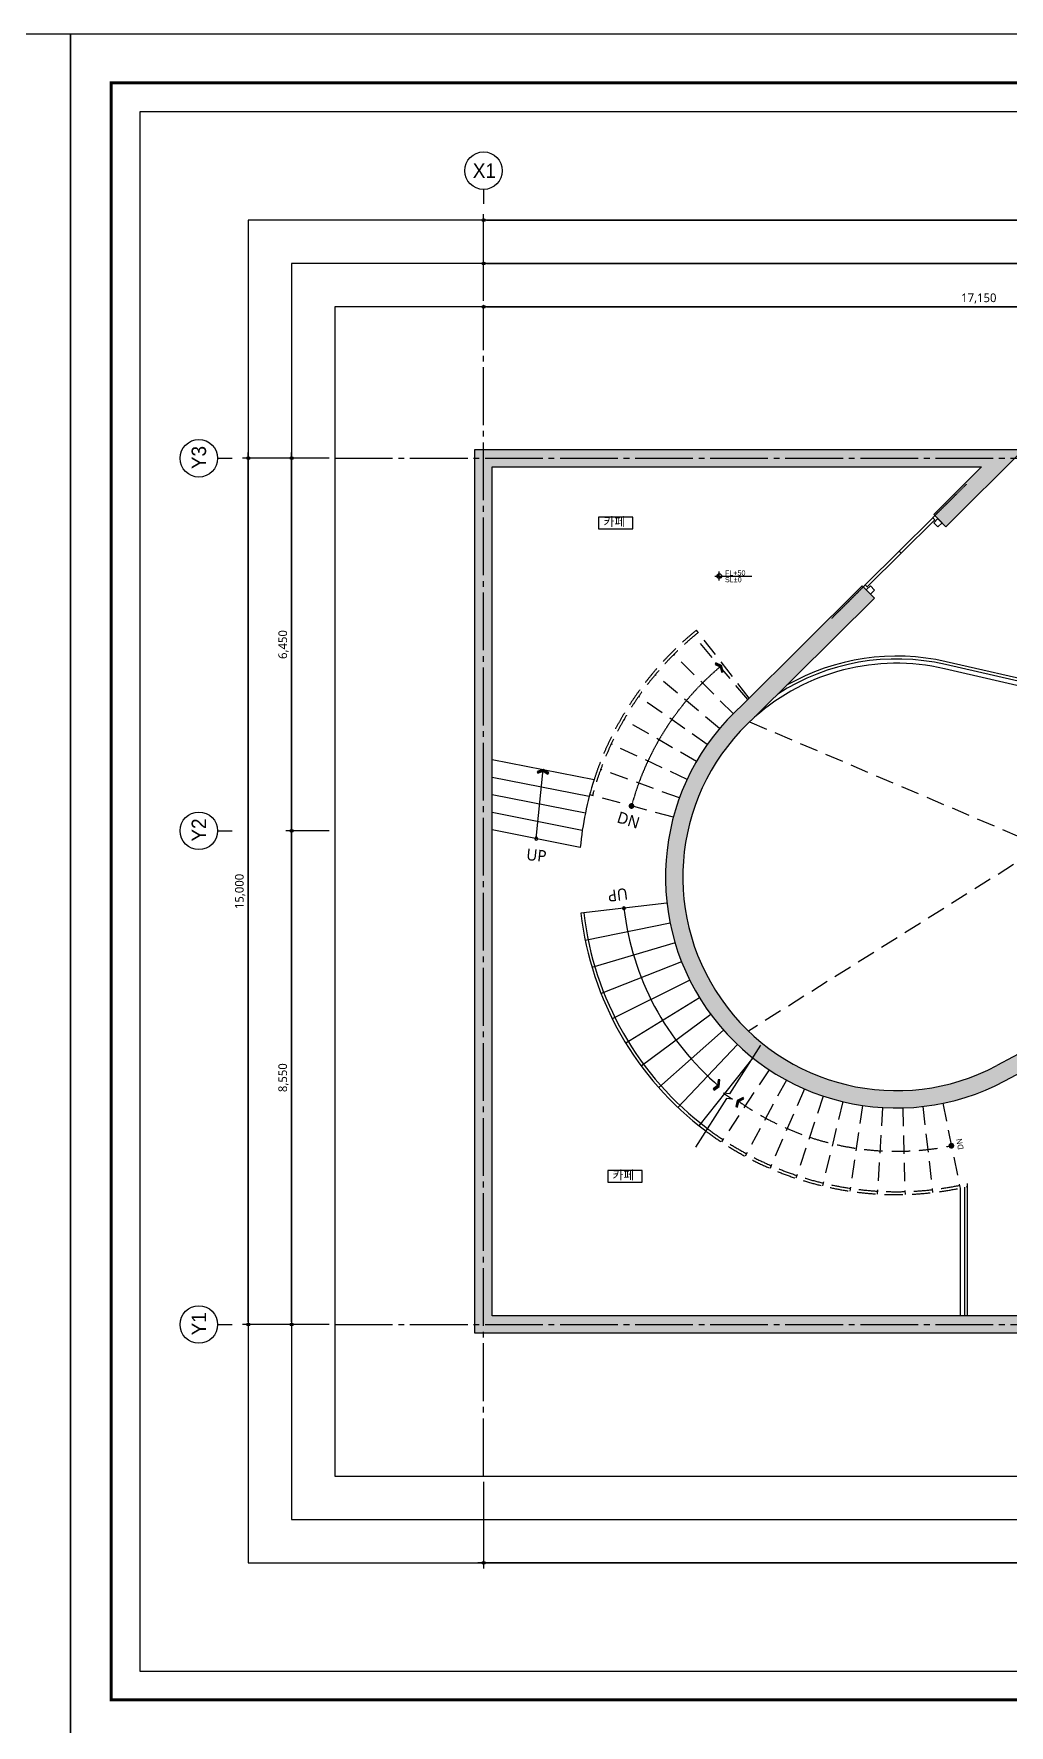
# Model space of a CAD drawing. Header units: millimetres. Extents: x 2135 to 254135, y 1035 to 90135.
# Drawn here: x 85497 to 102386, y 60848 to 90135 of the extents above; entities that cross this region are included whole.
import ezdxf
from ezdxf.enums import TextEntityAlignment as Align

# ---------------------------------------------------------------- set-up
doc = ezdxf.new("R2010")
doc.units = ezdxf.units.MM
for name, pattern in [('CEN3', [26, 20, -2, 2, -2]), ('CENTER2', [28.575, 19.05, -3.175, 3.175, -3.175]), ('HIDDEN2', [4.7625, 3.175, -1.5875]), ('IMPORT-DASHED2 _10_', [3.25, 2, -1.25])]:
    doc.linetypes.add(name, pattern=pattern)
doc.layers.get('Defpoints').update_dxf_attribs({"color": 157})
for name, color, linetype in [('A-01-CNTL', 1, 'CENTER2'), ('A-01-OPEN', 1, 'HIDDEN2'), ('A-02-WALL', 2, 'Continuous'), ('A-03-TEXT', 3, 'Continuous'), ('A-05-ELEV', 5, 'Continuous'), ('A-07-DIM', 7, 'Continuous'), ('A-07-SYM', 7, 'Continuous'), ('A-08-HIDD', 252, 'HIDDEN2'), ('A-251-HACH', 253, 'Continuous'), ('A-TEXT-NOTE', 7, 'Continuous'), ('A-TXT1', 3, 'Continuous'), ('DIM_TED.A', 7, 'Continuous'), ('Dor', 4, 'Continuous'), ('ETC', 8, 'Continuous'), ('form_TED.A', 40, 'Continuous'), ('shadow', 251, 'HIDDEN2'), ('WA2(가벽)_TED.A', 7, 'Continuous'), ('입면선', 4, 'Continuous'), ('현황레벨P', 7, 'Continuous')]:
    doc.layers.add(name, color=color, linetype=linetype)
doc.styles.add('TEXT', font='malgun.ttf')
doc.styles.add('돋움', font='')
doc.styles.add('맑은고딕', font='malgun.ttf')
doc.styles.get('돋움').set_extended_font_data('Dotum')
doc.dimstyles.new('HR-100', dxfattribs={"dimscale": 120, "dimtxt": 3, "dimasz": 1, "dimexe": 2, "dimexo": 2, "dimgap": 1, "dimtad": 1, "dimdec": 0, "dimdsep": 46, "dimlunit": 6, "dimtxsty": '맑은고딕', "dimblk": 'DIMDOT', "dimcen": 2.5, "dimdle": 1.5, "dimclrd": 7, "dimclrt": 3, "dimadec": 0, "dimazin": 0, "dimtfac": 1, "dimtdec": 0, "dimtix": 1, "dimtmove": 2, "dimatfit": 3, "dimfxl": 1, "dimtvp": 1, "dimtolj": 1, "dimtzin": 0, "dimlwd": -1, "dimarcsym": 0})

# ---------------------------------------------------------------- blocks, each defined once
blk = doc.blocks.new('Arrow')
h = blk.add_hatch(color=256)
h.dxf.hatch_style = 1
h.paths.add_polyline_path([(-0.338, -0.158), (-0.296, -0.248), (0, -0.11), (0.296, -0.248), (0.338, -0.158), (0, 0)])
blk.add_lwpolyline([(-0.338, -0.158), (-0.296, -0.248), (0, -0.11), (0.296, -0.248), (0.338, -0.158), (0, 0)], close=True)
blk = doc.blocks.new('자동문')
at = {"layer": 'Dor', "linetype": 'IMPORT-DASHED2 _10_', "lineweight": -3}
for p, q in [((227962, 26777), (227962, 27602)), ((227962, 25127), (227962, 24302))]:
    blk.add_line(p, q, dxfattribs=at)
at = {"layer": 'Dor', "lineweight": -3}
for p, q in [((228011, 26777), (227962, 26777)), ((228136, 26827), (228036, 26827)), ((228011, 25127), (227962, 25127))]:
    blk.add_line(p, q, dxfattribs=at)
for points in [[(227961, 25128), (227961, 25952), (227961, 26777)], [(228011, 25128), (228011, 25952), (227961, 25952), (228011, 25952), (228011, 26777)], [(228036, 26828), (228036, 26727), (228136, 26727), (228136, 26828), (228036, 26828)], [(228136, 25078), (228136, 25177), (228037, 25177), (228037, 25078), (228136, 25078)]]:
    blk.add_lwpolyline(points, dxfattribs=at)
for centre, start, end in [((227962, 26777), 90, 180), ((228011, 26777), 0, 90), ((227962, 25128), 180, 270), ((228011, 25128), 270, 0)]:
    blk.add_arc(centre, 0.5, start, end, dxfattribs=at)
blk = doc.blocks.new('FORM_TED.A')
at = {"layer": 'Defpoints', "color": 143, "ltscale": 100, "true_color": 0x7aafdf}
for points in [[(12, 13.5), (355, 13.5), (355, 283.5), (12, 283.5)], [(30.75, 32.25), (336.25, 32.25), (336.25, 264.75), (30.75, 264.75)], [(38.25, 39.75), (328.75, 39.75), (328.75, 257.25), (38.25, 257.25)], [(45.75, 47.25), (321.25, 47.25), (321.25, 249.75), (45.75, 249.75)]]:
    blk.add_lwpolyline(points, close=True, dxfattribs=at)
at = {"layer": 'form_TED.A', "ltscale": 30}
blk.add_lwpolyline([(420, 0), (0, 0), (0, 297), (420, 297)], close=True, dxfattribs=at)
at = {"layer": 'form_TED.A', "ltscale": 30, "const_width": 0.5}
blk.add_lwpolyline([(407, 8.5), (7, 8.5), (7, 288.5), (407, 288.5)], close=True, dxfattribs=at)
blk = doc.blocks.new('DIMDOT')
blk.add_line((-2, 0), (2, 0))
blk.add_circle((0, 0), 0.5)
blk = doc.blocks.new('*D204')
at = {"layer": 'A-07-DIM', "color": 0, "lineweight": -2, "ltscale": 50, "transparency": 16777216}
for p, q in [((93285, 85510), (93285, 86260)), ((113985, 85510), (113985, 86260))]:
    blk.add_line(p, q, dxfattribs=at)
at = {"layer": 'A-07-DIM', "color": 7, "ltscale": 50, "transparency": 16777216}
blk.add_line((93335, 86160), (113935, 86160), dxfattribs=at)
at = {"layer": 'Defpoints', "color": 0, "ltscale": 50, "transparency": 16777216}
for p in [(113985, 86160), (93285, 85410, 0), (113985, 85410, 0)]:
    blk.add_point(p, dxfattribs=at)
at = {"layer": 'A-07-DIM', "color": 7, "ltscale": 50, "transparency": 16777216, "xscale": 50, "yscale": 50, "zscale": 50, "rotation": 180}
blk.add_blockref('DIMDOT', (93285, 86160), dxfattribs=at)
at = {"layer": 'A-07-DIM', "color": 7, "ltscale": 50, "transparency": 16777216, "xscale": 50, "yscale": 50, "zscale": 50}
blk.add_blockref('DIMDOT', (113985, 86160), dxfattribs=at)
at = {"layer": 'A-07-DIM', "color": 3, "ltscale": 50, "transparency": 16777216, "insert": (103635, 86300), "char_height": 150, "attachment_point": 5, "style": '맑은고딕'}
blk.add_mtext('\\A1;20,700', dxfattribs=at)
blk = doc.blocks.new('*D205')
at = {"layer": 'A-07-DIM', "color": 0, "lineweight": -2, "ltscale": 50, "transparency": 16777216}
for p, q in [((93285, 85510), (93285, 87010)), ((115685, 85510), (115685, 87010))]:
    blk.add_line(p, q, dxfattribs=at)
at = {"layer": 'A-07-DIM', "color": 7, "ltscale": 50, "transparency": 16777216}
blk.add_line((93335, 86910), (115635, 86910), dxfattribs=at)
at = {"layer": 'Defpoints', "color": 0, "ltscale": 50, "transparency": 16777216}
for p in [(115685, 86910), (93285, 85410, 0), (115685, 85410, 0)]:
    blk.add_point(p, dxfattribs=at)
at = {"layer": 'A-07-DIM', "color": 7, "ltscale": 50, "transparency": 16777216, "xscale": 50, "yscale": 50, "zscale": 50, "rotation": 180}
blk.add_blockref('DIMDOT', (93285, 86910), dxfattribs=at)
at = {"layer": 'A-07-DIM', "color": 7, "ltscale": 50, "transparency": 16777216, "xscale": 50, "yscale": 50, "zscale": 50}
blk.add_blockref('DIMDOT', (115685, 86910), dxfattribs=at)
at = {"layer": 'A-07-DIM', "color": 3, "ltscale": 50, "transparency": 16777216, "insert": (104485, 87050), "char_height": 150, "attachment_point": 5, "style": '맑은고딕'}
blk.add_mtext('\\A1;22,400', dxfattribs=at)
blk = doc.blocks.new('*D206')
at = {"layer": 'A-07-DIM', "color": 0, "lineweight": -2, "ltscale": 50, "transparency": 16777216}
for p, q in [((90610, 82785), (89110, 82785)), ((90610, 67785), (89110, 67785))]:
    blk.add_line(p, q, dxfattribs=at)
at = {"layer": 'A-07-DIM', "color": 7, "ltscale": 50, "transparency": 16777216}
blk.add_line((89210, 67835), (89210, 82735), dxfattribs=at)
at = {"layer": 'Defpoints', "color": 0, "ltscale": 50, "transparency": 16777216}
for p in [(89210, 82785), (90710, 82785, 0), (90710, 67785, 0)]:
    blk.add_point(p, dxfattribs=at)
at = {"layer": 'A-07-DIM', "color": 7, "ltscale": 50, "transparency": 16777216, "xscale": 50, "yscale": 50, "zscale": 50}
for p, rotation in [((89210, 82785), 90), ((89210, 67785), 270)]:
    blk.add_blockref('DIMDOT', p, dxfattribs=dict(at, rotation=rotation))
at = {"layer": 'A-07-DIM', "color": 3, "ltscale": 50, "transparency": 16777216, "insert": (89069, 75285), "char_height": 150, "attachment_point": 5, "rotation": 90, "style": '맑은고딕'}
blk.add_mtext('\\A1;15,000', dxfattribs=at)
blk = doc.blocks.new('*D207')
at = {"layer": 'A-07-DIM', "color": 0, "lineweight": -2, "ltscale": 50, "transparency": 16777216}
for p, q in [((90610, 76335), (89860, 76335)), ((90610, 67785), (89860, 67785))]:
    blk.add_line(p, q, dxfattribs=at)
at = {"layer": 'A-07-DIM', "color": 7, "ltscale": 50, "transparency": 16777216}
blk.add_line((89960, 67835), (89960, 76285), dxfattribs=at)
at = {"layer": 'Defpoints', "color": 0, "ltscale": 50, "transparency": 16777216}
for p in [(89960, 76335), (90710, 76335, 0), (90710, 67785, 0)]:
    blk.add_point(p, dxfattribs=at)
at = {"layer": 'A-07-DIM', "color": 7, "ltscale": 50, "transparency": 16777216, "xscale": 50, "yscale": 50, "zscale": 50}
for p, rotation in [((89960, 76335), 90), ((89960, 67785), 270)]:
    blk.add_blockref('DIMDOT', p, dxfattribs=dict(at, rotation=rotation))
at = {"layer": 'A-07-DIM', "color": 3, "ltscale": 50, "transparency": 16777216, "insert": (89820, 72060), "char_height": 150, "attachment_point": 5, "rotation": 90, "style": '맑은고딕'}
blk.add_mtext('\\A1;8,550', dxfattribs=at)
blk = doc.blocks.new('*D208')
at = {"layer": 'A-07-DIM', "color": 0, "lineweight": -2, "ltscale": 50, "transparency": 16777216}
for p, q in [((90610, 82785), (89860, 82785)), ((90610, 76335), (89860, 76335))]:
    blk.add_line(p, q, dxfattribs=at)
at = {"layer": 'A-07-DIM', "color": 7, "ltscale": 50, "transparency": 16777216}
blk.add_line((89960, 76385), (89960, 82735), dxfattribs=at)
at = {"layer": 'Defpoints', "color": 0, "ltscale": 50, "transparency": 16777216}
for p in [(89960, 82785), (90710, 82785, 0), (90710, 76335, 0)]:
    blk.add_point(p, dxfattribs=at)
at = {"layer": 'A-07-DIM', "color": 7, "ltscale": 50, "transparency": 16777216, "xscale": 50, "yscale": 50, "zscale": 50}
for p, rotation in [((89960, 82785), 90), ((89960, 76335), 270)]:
    blk.add_blockref('DIMDOT', p, dxfattribs=dict(at, rotation=rotation))
at = {"layer": 'A-07-DIM', "color": 3, "ltscale": 50, "transparency": 16777216, "insert": (89820, 79560), "char_height": 150, "attachment_point": 5, "rotation": 90, "style": '맑은고딕'}
blk.add_mtext('\\A1;6,450', dxfattribs=at)
blk = doc.blocks.new('*D212')
at = {"layer": 'A-07-DIM', "color": 0, "lineweight": -2, "ltscale": 50, "transparency": 16777216}
for p, q in [((93285, 65060), (93285, 63560)), ((115685, 65060), (115685, 63560))]:
    blk.add_line(p, q, dxfattribs=at)
at = {"layer": 'A-07-DIM', "color": 7, "ltscale": 50, "transparency": 16777216}
blk.add_line((115635, 63660), (93335, 63660), dxfattribs=at)
at = {"layer": 'Defpoints', "color": 0, "ltscale": 50, "transparency": 16777216}
for p in [(93285, 65160), (115685, 65160, 0), (93285, 63660)]:
    blk.add_point(p, dxfattribs=at)
at = {"layer": 'A-07-DIM', "color": 7, "ltscale": 50, "transparency": 16777216, "xscale": 50, "yscale": 50, "zscale": 50, "rotation": 180}
blk.add_blockref('DIMDOT', (93285, 63660), dxfattribs=at)
at = {"layer": 'A-07-DIM', "color": 7, "ltscale": 50, "transparency": 16777216, "xscale": 50, "yscale": 50, "zscale": 50}
blk.add_blockref('DIMDOT', (115685, 63660), dxfattribs=at)
at = {"layer": 'A-07-DIM', "color": 3, "ltscale": 50, "transparency": 16777216, "insert": (104485, 63800), "char_height": 150, "attachment_point": 5, "style": '맑은고딕'}
blk.add_mtext('\\A1;22,400', dxfattribs=at)
blk = doc.blocks.new('CA002')
at = {"layer": '현황레벨P'}
h = blk.add_hatch(color=256, dxfattribs=at)
h.paths.add_polyline_path([(-0.15, 0.32, 0.414214), (-0.32, -0.15), (0, 0)])
h.paths.add_polyline_path([(0.32, 0.15), (0, 0), (0.15, -0.32, 0.414214)])
for p, q in [((-0.64, -0.3), (4.51, 2.15)), ((0.3, -0.64), (-0.3, 0.64))]:
    blk.add_line(p, q, dxfattribs=at)
blk.add_circle((0, 0), 0.354, dxfattribs=at)
blk = doc.blocks.new('*D342')
at = {"layer": 'A-07-DIM', "color": 7, "ltscale": 50, "transparency": 16777216}
blk.add_line((93335, 85410), (110385, 85410), dxfattribs=at)
at = {"layer": 'Defpoints', "color": 0, "ltscale": 50, "transparency": 16777216}
for p in [(93285, 85410), (110435, 85410), (110435, 85410)]:
    blk.add_point(p, dxfattribs=at)
at = {"layer": 'A-07-DIM', "color": 7, "ltscale": 50, "transparency": 16777216, "xscale": 50, "yscale": 50, "zscale": 50, "rotation": 180}
blk.add_blockref('DIMDOT', (93285, 85410), dxfattribs=at)
at = {"layer": 'A-07-DIM', "color": 7, "ltscale": 50, "transparency": 16777216, "xscale": 50, "yscale": 50, "zscale": 50}
blk.add_blockref('DIMDOT', (110435, 85410), dxfattribs=at)
at = {"layer": 'A-07-DIM', "color": 3, "ltscale": 50, "transparency": 16777216, "insert": (101860, 85551), "char_height": 150, "attachment_point": 5, "style": '맑은고딕'}
blk.add_mtext('\\A1;17,150', dxfattribs=at)

msp = doc.modelspace()

# ---------------------------------------------------------------- hatches: boundary and pattern name
at = {"layer": 'A-251-HACH'}
h = msp.add_hatch(color=256, dxfattribs=at)
h.dxf.hatch_style = 1
h.paths.add_polyline_path([(114084.6, 79035.4), (113884.6, 79035.4), (113884.6, 78498.2), (102172.1, 72268.7, -0.8877089), (97977, 78301.2), (100051.1, 80364.9), (99839.5, 80577.5), (97771.2, 78519.7, 0.8867455), (102313, 72003.8), (113884.6, 78158.4), (113884.6, 76435.4), (110645, 76435.4), (110269, 76235.4), (110334.6, 76235.4), (110334.6, 74767.2), (110534.6, 74767.2), (110534.6, 76235.4), (115534.6, 76235.4), (115534.6, 75830.9), (115535.7, 75831.4), (115535.7, 75761.4), (115535.5, 74810.9), (115535.7, 74811), (115535.7, 74741), (115535.2, 73388.6), (115535.7, 73388.9), (115535.7, 73318.9), (115534.6, 71735.4), (110534.6, 71735.4), (110534.6, 73167.2), (110334.6, 73167.2), (110334.6, 71535.4), (115534.6, 71535.4), (115534.6, 67935.4), (93434.6, 67935.4), (93434.6, 82635.4), (101907.8, 82635.4), (101080.1, 81811.8), (101291.7, 81599.2), (102634.6, 82935.4), (93134.6, 82935.4), (93134.6, 67635.4), (115834.6, 67635.4), (115834.6, 79535.4), (115534.6, 79375.8), (115534.6, 77383.4), (114084.6, 77383.4)])
h.paths.add_polyline_path([(114084.6, 77183.4), (115534.6, 77183.4), (115534.6, 76435.4), (114084.6, 76435.4)], flags=16)

# ---------------------------------------------------------------- linework, layer by layer
at = {"layer": 'A-01-CNTL', "linetype": 'CEN3', "ltscale": 50}
for p, q in [((93284.6, 65160.4), (93284.6, 85410.4)), ((90709.6, 82785.4), (118259.6, 82785.4)), ((90709.6, 67785.4), (118259.6, 67785.4))]:
    msp.add_line(p, q, dxfattribs=at)
at = {"layer": 'A-01-OPEN', "ltscale": 100}
for p, q in [((97890.3, 78221.6), (106487.4, 74563.9)), ((106090.9, 78029.9), (97872.1, 72866.4))]:
    msp.add_line(p, q, dxfattribs=at)
at = {"layer": 'A-02-WALL'}
for p, q in [((101291.7, 81599.2), (102634.6, 82935.4)), ((93434.6, 67935.4), (93434.6, 82635.4)), ((93434.6, 82635.4), (101907.8, 82635.4)), ((101080.1, 81811.8), (101907.8, 82635.4)), ((101080.1, 81811.8), (101291.7, 81599.2)), ((97771.2, 78519.7), (99839.5, 80577.5)), ((99839.5, 80577.5), (100051.1, 80364.9)), ((97977, 78301.2), (100051.1, 80364.9)), ((113884.6, 78498.2), (102172.1, 72268.7)), ((102313, 72003.8), (113884.6, 78158.4)), ((115534.6, 67935.4), (93434.6, 67935.4))]:
    msp.add_line(p, q, dxfattribs=at)
msp.add_lwpolyline([(115834.6, 79535.4), (115834.6, 67635.4), (93134.6, 67635.4), (93134.6, 82935.4), (102634.6, 82935.4)], dxfattribs=at)
for radius, start in [(4000, 131.74769), (3700, 131.62414)]:
    msp.add_arc((100434.6, 75535.4), radius, start, 298.00714, dxfattribs=at)
at = {"layer": 'A-05-ELEV', "ltscale": 100}
msp.add_line((101534.6, 70146.5), (101534.6, 67935.4), dxfattribs=at)
at = {"layer": 'A-07-SYM', "ltscale": 50}
for p, q in [((93284.6, 87440.4), (93284.6, 87190.4)), ((88679.6, 82785.4), (88929.6, 82785.4)), ((88679.6, 76335.4), (88929.6, 76335.4)), ((88679.6, 67785.4), (88929.6, 67785.4))]:
    msp.add_line(p, q, dxfattribs=at)
for centre in [(93284.6, 87765.4), (88354.6, 82785.4), (88354.6, 76335.4), (88354.6, 67785.4)]:
    msp.add_circle(centre, 325, dxfattribs=at)
at = {"layer": 'A-08-HIDD', "ltscale": 100}
for p, q in [((97858, 78606.1), (96931.5, 79710.3)), ((97885, 78632.9), (96972.3, 79808.8)), ((97606.2, 78363.8), (96580.9, 79389.1)), ((97370.5, 78106.5), (96259.7, 79038.6)), ((97158, 77829.7), (95970.3, 78661.4)), ((96970.5, 77535.4), (95714.8, 78260.4)), ((96809.4, 77225.8), (95495.3, 77838.6)), ((96675.9, 76903.4), (95313.3, 77399.4)), ((96675.9, 76903.4), (95313.3, 77399.4)), ((96570.9, 76570.6), (95122.1, 76958.9)), ((98229.1, 72198.4), (97402, 70947)), ((98528.3, 72018.9), (97813.4, 70700.2)), ((98842, 71866.1), (98244.8, 70490.1)), ((99167.9, 71741.3), (98692.8, 70318.5)), ((99503.4, 71645.3), (99154.1, 70186.5)), ((99846, 71578.9), (99625.2, 70095.3)), ((100193, 71542.7), (100102.4, 70045.4)), ((100541.9, 71536.8), (100582.2, 70037.3)), ((100890, 71561.4), (101060.8, 70071.1)), ((101234.6, 71616.2), (101534.6, 70146.5))]:
    msp.add_line(p, q, dxfattribs=at)
at = {"layer": 'A-08-HIDD', "ltscale": 100, "const_width": 50}
msp.add_lwpolyline([(101379.9, 70905.9, 1), (101389.4, 70856.8, 1)], format="xyb", close=True, dxfattribs=at)
at = {"layer": 'A-08-HIDD', "ltscale": 100}
for centre, radius, start, end in [((100434.6, 75535.4), 5450, 129.02548, 165), ((100434.8, 75536.1), 5500, 129.03903, 162.13744), ((100434.6, 75535.4), 4750, 234.53308, 281.53696), ((100434.6, 75535.4), 5450, 233.07882, 282.98939), ((100434.6, 75535.4), 5500, 233.11974, 282.86927)]:
    msp.add_arc(centre, radius, start, end, dxfattribs=at)
at = {"layer": 'A-TEXT-NOTE'}
for points in [[(95866.7, 81764.3), (95273.2, 81764.3), (95273.2, 81564.3), (95866.7, 81564.3)], [(96031.9, 70450.3), (95438.4, 70450.3), (95438.4, 70250.3), (96031.9, 70250.3)]]:
    msp.add_lwpolyline(points, close=True, dxfattribs=at)
at = {"layer": 'DIM_TED.A', "linetype": 'Continuous'}
for points in [[(94196.7, 76199), (94317.3, 77397.7)], [(98080.1, 72625.3), (97543, 71779.9), (97437.5, 71790.7), (97597.6, 71689), (97492.1, 71699.9), (96955, 70854.4)]]:
    msp.add_lwpolyline(points, dxfattribs=at)
for points in [[(94221.6, 76196.5, 1), (94171.8, 76201.5, 1)], [(95690.7, 74991.4, 1), (95740.3, 74997.9, 1)]]:
    msp.add_lwpolyline(points, format="xyb", close=True, dxfattribs=at)
msp.add_arc((100434.6, 75535.4), 4750, 186.53696, 229.76152, dxfattribs=at)
at = {"layer": 'ETC'}
for p, q in [((110915.7, 76919.1), (101266.1, 79140.7)), ((111016.6, 76972.8), (101282.9, 79213.8)), ((111084, 77008.6), (101294.1, 79262.6)), ((101609.6, 70162.3), (101609.6, 67935.4)), ((101659.6, 70224.8), (101659.6, 67935.4))]:
    msp.add_line(p, q, dxfattribs=at)
for radius, end in [(3700, 131.62414), (3775, 122.97326), (3825, 119.82339)]:
    msp.add_arc((100434.6, 75535.4), radius, 77.01434, end, dxfattribs=at)
at = {"layer": 'shadow', "const_width": 50}
msp.add_lwpolyline([(95870.3, 76757.2, 1), (95822.7, 76772.3, 1)], format="xyb", close=True, dxfattribs=at)
at = {"layer": 'shadow'}
msp.add_arc((100434.6, 75535.4), 4750, 129.60146, 165, dxfattribs=at)
at = {"layer": '입면선'}
for p, q in [((93434.6, 77572.1), (95199.9, 77223.2)), ((93434.6, 77266.3), (95115.4, 76934.1)), ((95047.1, 76641.8), (93434.6, 76960.5)), ((93434.6, 76654.7), (94994.8, 76346.3)), ((94958.7, 76048.4), (93434.6, 76349.7)), ((96460.7, 75080), (94970.4, 74909.2)), ((96515.5, 74735.4), (95045.8, 74435.4)), ((96600.1, 74396.8), (95162.1, 73969.9)), ((96713.9, 74067), (95318.7, 73516.3)), ((96856.1, 73748.3), (95514.1, 73078.1)), ((97025.4, 73443.2), (95747, 72658.6)), ((97220.8, 73154), (96015.5, 72261)), ((97440.5, 72883), (96317.7, 71888.3)), ((97683.1, 72632.1), (96651.3, 71543.4)), ((97946.6, 72403.3), (97013.6, 71228.8))]:
    msp.add_line(p, q, dxfattribs=at)
for centre, radius, start, end in [((100434.8, 75536.1), 5500, 162.13744, 174.65572), ((100434.6, 75535.4), 5500, 186.53696, 233.07882), ((100434.6, 75535.4), 5450, 186.53696, 233.07882)]:
    msp.add_arc(centre, radius, start, end, dxfattribs=at)

# ---------------------------------------------------------------- block references
at = {"rotation": 314.8550311686729}
msp.add_blockref('자동문', (-78703.2, 224471), dxfattribs=at)
at = {"layer": 'A-07-SYM', "xscale": 112.4999999997851, "yscale": 112.4999999997851, "zscale": 281.2499999999999, "rotation": 334.5321951155058}
msp.add_blockref('CA002', (97366.4, 80746.3), dxfattribs=at)
at = {"layer": 'A-08-HIDD', "ltscale": 100, "xscale": 300, "yscale": 300, "zscale": 300, "rotation": 52.32080371109201}
msp.add_blockref('Arrow', (97678.7, 71667.6), dxfattribs=at)
at = {"layer": 'DIM_TED.A', "linetype": 'Continuous', "xscale": 300, "yscale": 300, "zscale": 300}
for p, rotation in [((94317.3, 77397.7), 354.253994994425), ((97366.3, 71909.4), 240.4420307293685)]:
    msp.add_blockref('Arrow', p, dxfattribs=dict(at, rotation=rotation))
at = {"layer": 'shadow', "xscale": 300, "yscale": 300, "zscale": 300, "rotation": 309.5709068825502}
msp.add_blockref('Arrow', (97406.9, 79195.2), dxfattribs=at)
at = {"layer": 'WA2(가벽)_TED.A', "xscale": 100, "yscale": 100, "zscale": 100}
for p in [(44134.6, 60435.4), (86134.6, 60435.4)]:
    msp.add_blockref('FORM_TED.A', p, dxfattribs=at)

# ---------------------------------------------------------------- texts
at = {"layer": 'A-03-TEXT', "ltscale": 50, "style": '돋움'}
msp.add_text('X1', height=250, dxfattribs=at).set_placement((93298.2, 87765.4), align=Align.MIDDLE_CENTER)
for s, p in [('Y3', (88354.6, 82798.9)), ('Y2', (88354.6, 76348.9)), ('Y1', (88354.6, 67798.9))]:
    msp.add_text(s, height=250, rotation=90, dxfattribs=at).set_placement(p, align=Align.MIDDLE_CENTER)
at = {"layer": 'A-03-TEXT', "ltscale": 50, "char_height": 150, "attachment_point": 1, "style": 'TEXT'}
for insert in [(95362.1, 81760.9), (95517.3, 70446.9)]:
    msp.add_mtext_dynamic_manual_height_columns('\\pxt63;카페', width=3095.302, gutter_width=12.5, heights=[0], dxfattribs=dict(at, insert=insert))
at = {"layer": 'A-08-HIDD', "ltscale": 100, "style": 'TEXT'}
msp.add_text('DN', height=100, rotation=101.02585, dxfattribs=at).set_placement((101531.9, 70910), align=Align.MIDDLE_CENTER)
at = {"layer": 'A-TXT1', "ltscale": 50, "style": '돋움'}
for s, p in [('FL+50', (97464, 80799.7)), ('SL±0', (97464, 80683.6))]:
    msp.add_text(s, height=90, dxfattribs=at).set_placement(p, align=Align.MIDDLE_LEFT)
at = {"layer": 'A-TXT1', "style": 'TEXT'}
for rotation, p in [(354.25399, (94200.5, 75910.9)), (187.47792, (95608.1, 75224))]:
    msp.add_text('UP', height=200, rotation=rotation, dxfattribs=at).set_placement(p, align=Align.MIDDLE_CENTER)
at = {"layer": 'shadow', "style": 'TEXT'}
msp.add_text('DN', height=200, rotation=342.5, dxfattribs=at).set_placement((95793.5, 76521.8), align=Align.MIDDLE_CENTER)

# ---------------------------------------------------------------- dimensions: what is measured, and where the dimension line sits
at = {"layer": 'A-07-DIM', "ltscale": 50}
for base, p2, picture, middle in [((115684.6, 86910.4, 0), (115684.6, 85410.4), '*D205', (104484.6, 87050.4, 0)), ((113984.6, 86160.4, 0), (113984.6, 85410.4), '*D204', (103634.6, 86300.4, 0)), ((110434.6, 85410.4), (110434.6, 85410.4), '*D342', (101859.6, 85550.9))]:
    dim = msp.add_linear_dim(base=base, p1=(93284.6, 85410.4), p2=p2, dimstyle='HR-100', override={"dimscale": 50}, dxfattribs=at)
    dim.commit()
    dim.dimension.update_dxf_attribs({"geometry": picture, "text_midpoint": middle})
for base, p1, p2, angle, picture, middle in [((89209.6, 82785.4, 0), (90709.6, 67785.4), (90709.6, 82785.4), 90, '*D206', (89069.2, 75285.4, 0)), ((89959.6, 82785.4, 0), (90709.6, 76335.4), (90709.6, 82785.4), 90, '*D208', (89819.6, 79560.4, 0)), ((89959.6, 76335.4, 0), (90709.6, 67785.4), (90709.6, 76335.4), 90, '*D207', (89819.6, 72060.4, 0)), ((93284.6, 63660.4), (115684.6, 65160.4, 0), (93284.6, 65160.4), 180, '*D212', (104484.6, 63800.4))]:
    dim = msp.add_linear_dim(base=base, p1=p1, p2=p2, angle=angle, dimstyle='HR-100', override={"dimscale": 50}, dxfattribs=at)
    dim.commit()
    dim.dimension.update_dxf_attribs({"geometry": picture, "text_midpoint": middle})

doc.saveas('drawing.dxf')
